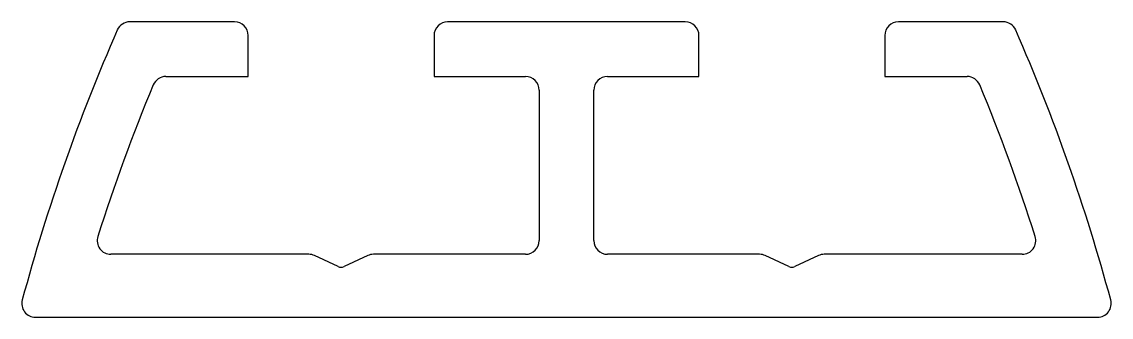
# Model space of a CAD drawing. Extents: x 605.7 to 645.5, y 721.9 to 732.7.
import ezdxf

# ---------------------------------------------------------------- set-up
doc = ezdxf.new("R2010")
doc.units = 0
doc.layers.get('0').update_dxf_attribs({"linetype": 'CONTINUOUS'})

msp = doc.modelspace()

# ---------------------------------------------------------------- linework, layer by layer
for p, q in [((613.453, 732.733), (609.617, 732.733)), ((629.953, 732.733), (621.253, 732.733)), ((641.59, 732.733), (637.753, 732.733)), ((613.953, 730.733), (613.953, 732.233)), ((620.753, 732.233), (620.753, 730.733)), ((630.453, 730.733), (630.453, 732.233)), ((637.253, 732.233), (637.253, 730.733)), ((610.937, 730.733), (613.953, 730.733)), ((620.753, 730.733), (624.103, 730.733)), ((627.103, 730.733), (630.453, 730.733)), ((637.253, 730.733), (640.269, 730.733)), ((624.603, 730.233), (624.603, 724.733)), ((626.603, 724.733), (626.603, 730.233)), ((616.17, 724.233), (608.924, 724.233)), ((617.248, 723.782), (616.381, 724.186)), ((618.325, 724.186), (617.459, 723.782)), ((624.103, 724.233), (618.536, 724.233)), ((632.67, 724.233), (627.103, 724.233)), ((633.748, 723.782), (632.881, 724.186)), ((634.825, 724.186), (633.959, 723.782)), ((642.283, 724.233), (635.036, 724.233)), ((606.163, 721.933), (645.044, 721.933))]:
    msp.add_line(p, q)
for centre, radius, start, end in [((609.617, 732.233), 0.5, 89.9945, 156.3177), ((613.453, 732.233), 0.5, 0, 90), ((621.253, 732.233), 0.5, 90, 180), ((629.953, 732.233), 0.5, 0, 90), ((637.753, 732.233), 0.5, 90, 180), ((641.59, 732.233), 0.5, 23.6823, 90.0056), ((673.632, 704.162), 70.4, 156.32265, 164.84772), ((577.574, 704.162), 70.4, 15.15228, 23.67735), ((610.937, 730.233), 0.5, 89.9969, 157.4156), ((624.103, 730.233), 0.5, 0, 90), ((627.103, 730.233), 0.5, 90, 180), ((640.269, 730.233), 0.5, 22.5835, 90.0032), ((673.633, 704.163), 68.4, 157.42176, 162.36558), ((577.574, 704.162), 68.4, 17.63535, 22.57915), ((608.924, 724.733), 0.5, 162.3646, 270), ((624.103, 724.733), 0.5, 270, 0), ((627.103, 724.733), 0.5, 180, 270), ((642.283, 724.733), 0.5, 269.9885, 17.6403), ((616.171, 723.733), 0.5, 65.0585, 90.0524), ((618.536, 723.733), 0.5, 89.9476, 114.9415), ((632.671, 723.733), 0.5, 65.0585, 90.0524), ((635.036, 723.733), 0.5, 89.9476, 114.9415), ((617.353, 724.009), 0.25, 245.0007, 294.9993), ((633.853, 724.009), 0.25, 245.0007, 294.9993), ((606.163, 722.433), 0.5, 164.8666, 269.9981), ((645.044, 722.433), 0.5, 270.0018, 15.1335)]:
    msp.add_arc(centre, radius, start, end)

doc.saveas('drawing.dxf')
